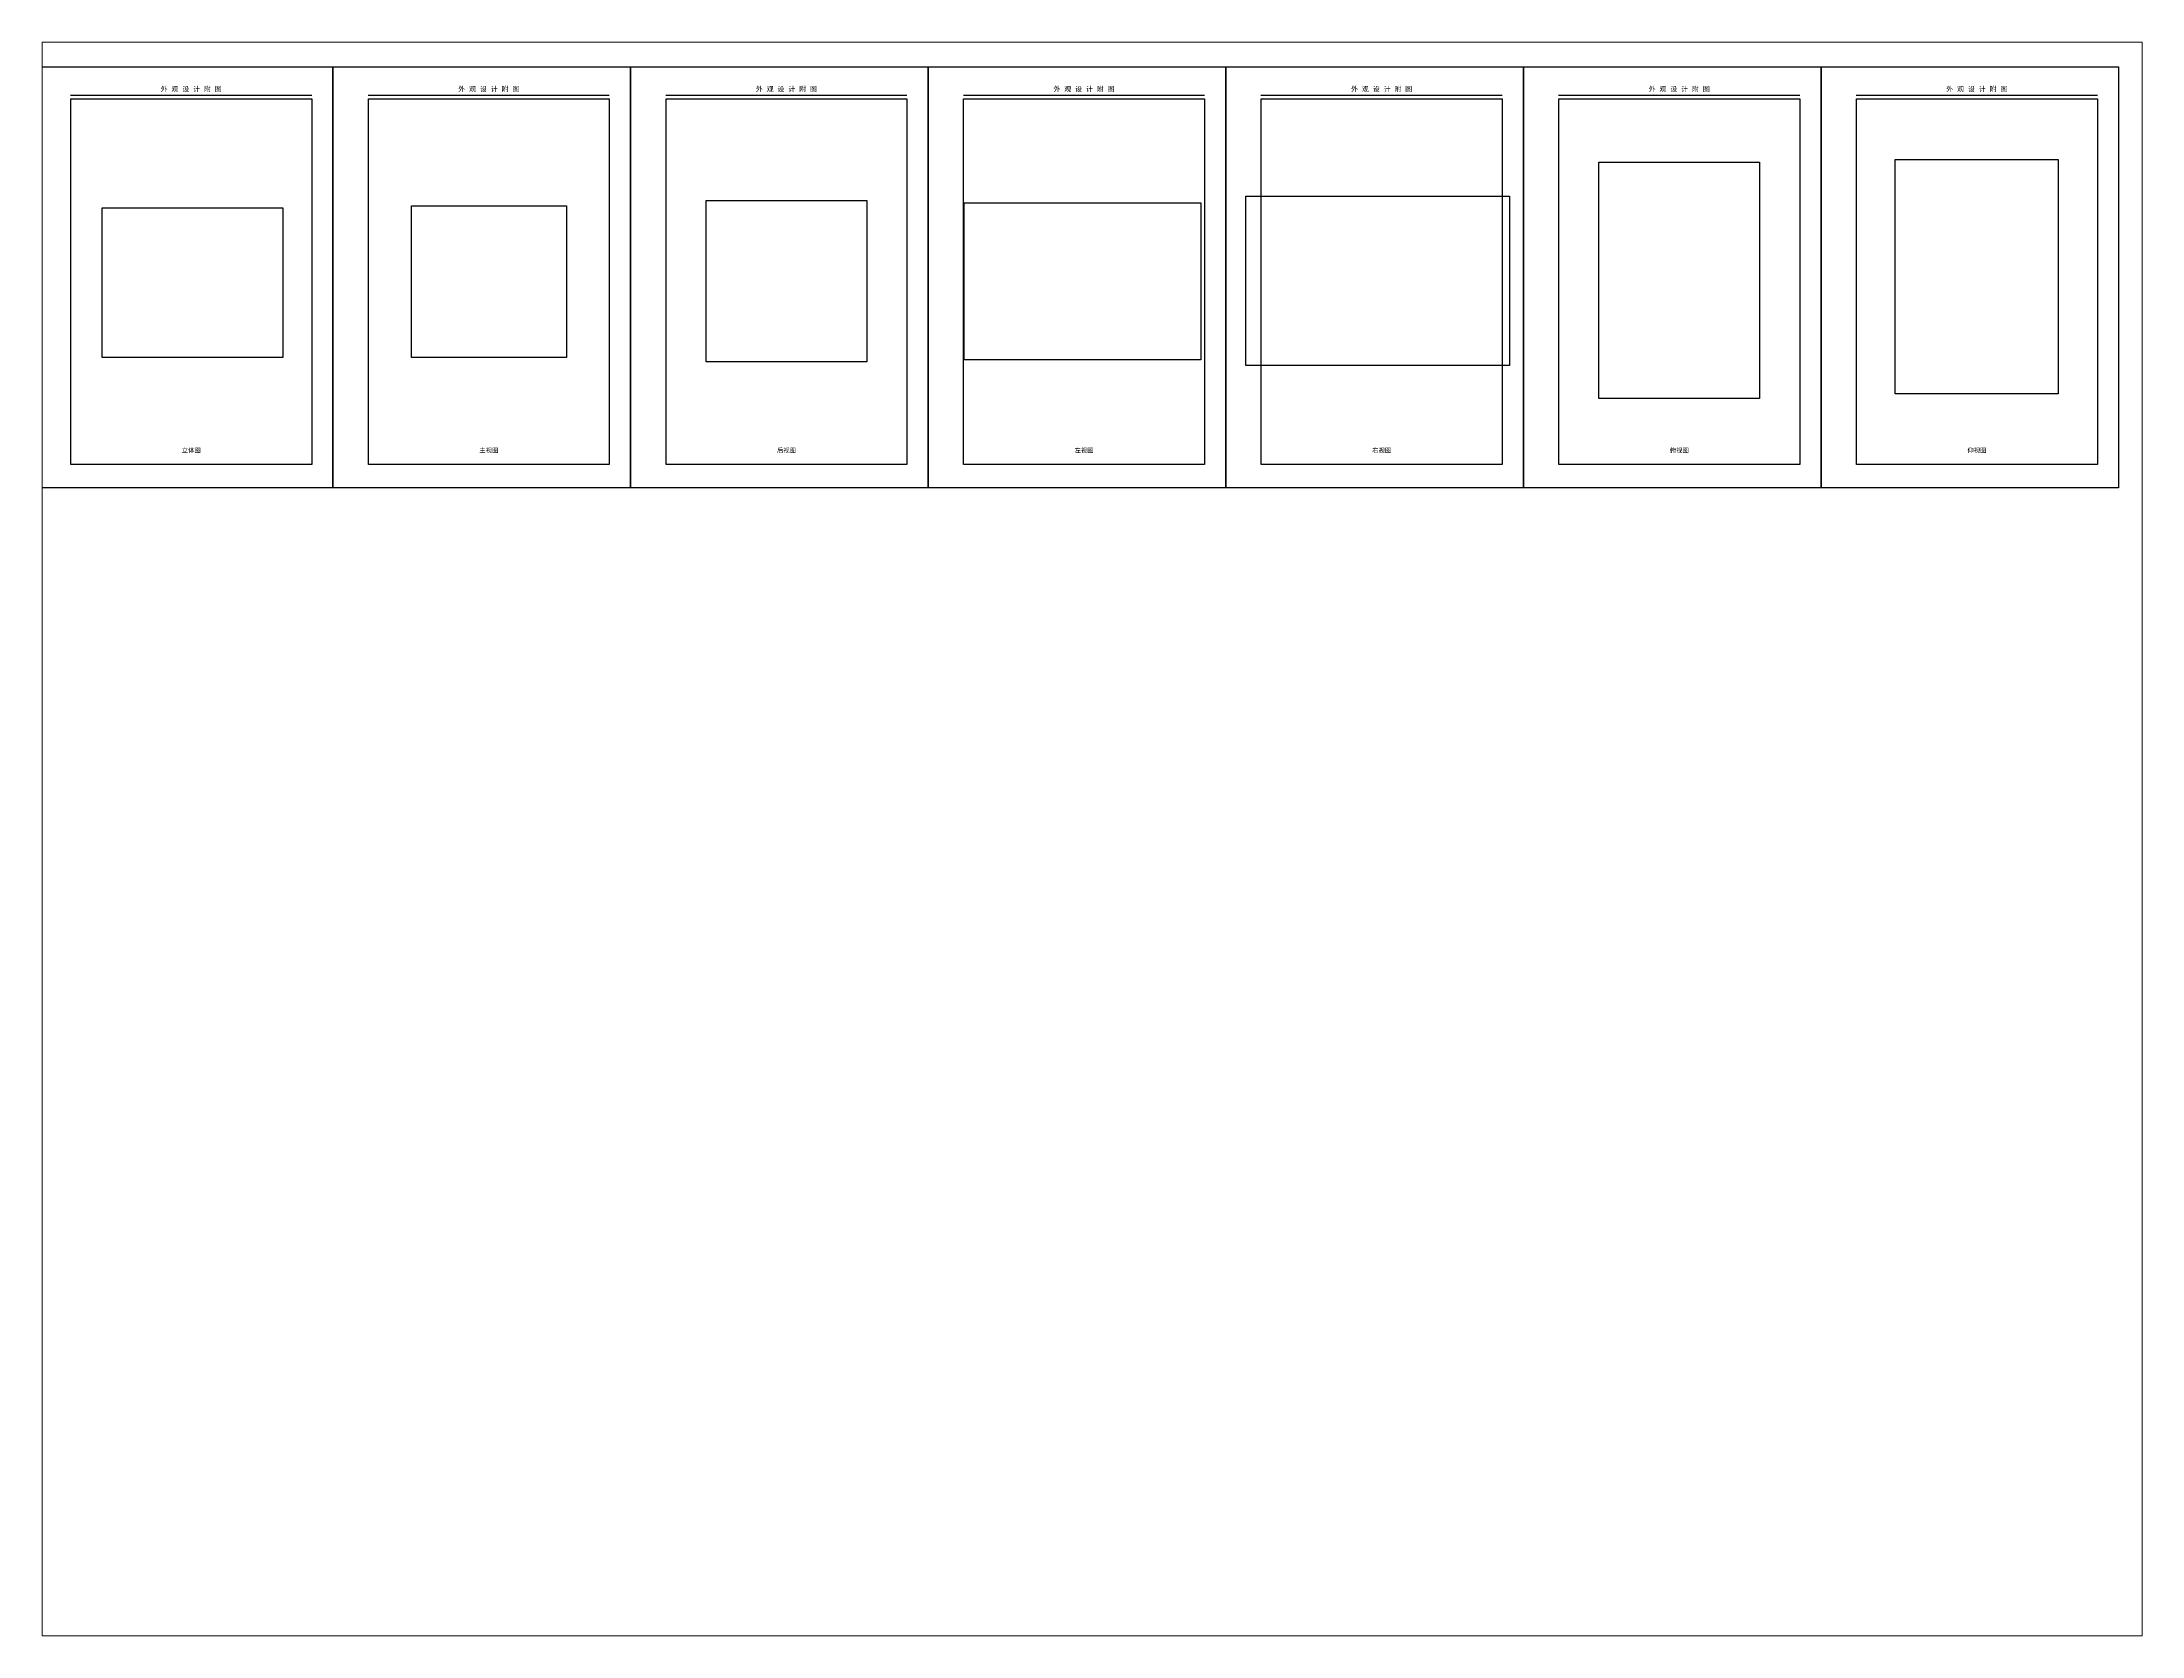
# Paper-space layout '布局1' of a CAD drawing. Header units: millimetres. Extents: x 26 to 231, y 20 to 176.
# The model-space entities are those that its viewports show. They can reach past a viewport. Long polylines and large blocks are cut down to what shows.
import ezdxf

# ---------------------------------------------------------------- set-up
doc = ezdxf.new("R2010")
doc.units = ezdxf.units.MM
doc.layers.get('0').update_dxf_attribs({"plot": 0})
doc.layers.add('A', color=7, linetype='Continuous')
doc.layers.add('图层1', color=7, linetype='Continuous')
doc.styles.get("Standard").update_dxf_attribs({"font": 'txt', "bigfont": 'gbcbig.shx'})
picture_1 = doc.add_image_def('image1.jpg', size_in_pixel=(864, 717))
picture_2 = doc.add_image_def('image2.jpg', size_in_pixel=(731, 717))
picture_3 = doc.add_image_def('image3.jpg', size_in_pixel=(532, 534))
picture_4 = doc.add_image_def('image4.jpg', size_in_pixel=(786, 521))
picture_5 = doc.add_image_def('image5.jpg', size_in_pixel=(859, 551))
picture_6 = doc.add_image_def('image6.jpg', size_in_pixel=(487, 717))
picture_7 = doc.add_image_def('image7.jpg', size_in_pixel=(1043, 1500))

msp = doc.modelspace()

# ---------------------------------------------------------------- linework, layer by layer
at = {"color": 3, "lineweight": 25}
for points in [[(1845.9, 501.2), (2055.9, 501.2), (2055.9, 204.2), (1845.9, 204.2)], [(2055.9, 501.2), (2265.9, 501.2), (2265.9, 204.2), (2055.9, 204.2)], [(2265.9, 501.2), (2475.9, 501.2), (2475.9, 204.2), (2265.9, 204.2)], [(2475.9, 501.2), (2685.9, 501.2), (2685.9, 204.2), (2475.9, 204.2)], [(2685.9, 501.2), (2895.9, 501.2), (2895.9, 204.2), (2685.9, 204.2)], [(2895.9, 501.2), (3105.9, 501.2), (3105.9, 204.2), (2895.9, 204.2)], [(3105.9, 501.2), (3315.9, 501.2), (3315.9, 204.2), (3105.9, 204.2)]]:
    msp.add_lwpolyline(points, close=True, dxfattribs=at)
at = {"color": 1, "lineweight": 25}
for points in [[(2040.9, 220.7), (1870.9, 220.7), (1870.9, 478.7), (2040.9, 478.7)], [(2250.9, 220.7), (2080.9, 220.7), (2080.9, 478.7), (2250.9, 478.7)], [(2460.9, 220.7), (2290.9, 220.7), (2290.9, 478.7), (2460.9, 478.7)], [(2670.9, 220.7), (2500.9, 220.7), (2500.9, 478.7), (2670.9, 478.7)], [(2880.9, 220.7), (2710.9, 220.7), (2710.9, 478.7), (2880.9, 478.7)], [(3090.9, 220.7), (2920.9, 220.7), (2920.9, 478.7), (3090.9, 478.7)], [(3300.9, 220.7), (3130.9, 220.7), (3130.9, 478.7), (3300.9, 478.7)]]:
    msp.add_lwpolyline(points, close=True, dxfattribs=at)
at = {"layer": 'A', "color": 7}
for p, q in [((1870.7, 481.2), (2040.9, 481.2)), ((2080.7, 481.2), (2250.9, 481.2)), ((2290.7, 481.2), (2460.9, 481.2)), ((2500.7, 481.2), (2670.9, 481.2)), ((2710.7, 481.2), (2880.9, 481.2)), ((2920.7, 481.2), (3090.9, 481.2)), ((3130.7, 481.2), (3300.9, 481.2))]:
    msp.add_line(p, q, dxfattribs=at)

# ---------------------------------------------------------------- texts
at = {"layer": 'A', "lineweight": 25, "attachment_point": 1}
for s, insert, char_height, width in [('{\\fSimHei|b0|i0|c134|p49;外 观 设 计 附 图}', (1934.3, 487.3), 3.5, 48.007), ('{\\fSimHei|b0|i0|c134|p49;外 观 设 计 附 图}', (2144.3, 487.3), 3.5, 48.007), ('{\\fSimHei|b0|i0|c134|p49;外 观 设 计 附 图}', (2354.3, 487.3), 3.5, 48.007), ('{\\fSimHei|b0|i0|c134|p49;外 观 设 计 附 图}', (2564.3, 487.3), 3.5, 48.007), ('{\\fSimHei|b0|i0|c134|p49;外 观 设 计 附 图}', (2774.3, 487.3), 3.5, 48.007), ('{\\fSimHei|b0|i0|c134|p49;外 观 设 计 附 图}', (2984.3, 487.3), 3.5, 48.007), ('{\\fSimHei|b0|i0|c134|p49;外 观 设 计 附 图}', (3194.3, 487.3), 3.5, 48.007), ('{\\fSimSun|b0|i0|c134|p2;立体图}', (1949.2, 232.3), 3.2, 16.056), ('{\\fSimSun|b0|i0|c134|p2;主视图}', (2159.2, 232.3), 3.2, 25.51), ('{\\fSimSun|b0|i0|c134|p2;后视图}', (2369.2, 232.3), 3.2, 13.367), ('{\\fSimSun|b0|i0|c134|p2;左视图}', (2579.2, 232.3), 3.2, 13.453), ('{\\fSimSun|b0|i0|c134|p2;右视图}', (2789.2, 232.3), 3.2, 13.453), ('{\\fSimSun|b0|i0|c134|p2;俯视图}', (2999.2, 232.3), 3.2, 13.453), ('{\\fSimSun|b0|i0|c134|p2;仰视图}', (3209.2, 232.3), 3.2, 13.453)]:
    msp.add_mtext(s, dxfattribs=dict(at, insert=insert, char_height=char_height, width=width))
at = {"layer": '图层1', "color": 7, "insert": (2456.2, 573.6), "char_height": 50, "width": 216.039, "attachment_point": 1}
msp.add_mtext('汽车内饰', dxfattribs=at)

# ---------------------------------------------------------------- pictures from other files: only their frames are drawn
at = {"layer": '图层1', "color": 7}
image = msp.add_image(picture_6, insert=(2949.2, 267.4), size_in_units=(113.2, 166.7), dxfattribs=at)
image.dxf.flags = 7
image = msp.add_image(picture_7, insert=(3158.3, 270.5), size_in_units=(115, 165.4), dxfattribs=at)
image.dxf.flags = 7
image = msp.add_image(picture_1, insert=(1893.1, 296.1), size_in_units=(127.4, 105.7), dxfattribs=at)
image.dxf.flags = 7
image = msp.add_image(picture_2, insert=(2111.4, 296.1), size_in_units=(109.2, 107.1), dxfattribs=at)
image.dxf.flags = 7
image = msp.add_image(picture_3, insert=(2319.2, 293.2), size_in_units=(113.3, 113.7), dxfattribs=at)
image.dxf.flags = 7
image = msp.add_image(picture_4, insert=(2501.3, 294.5), size_in_units=(166.9, 110.7), dxfattribs=at)
image.dxf.flags = 7
image = msp.add_image(picture_5, insert=(2700.1, 290.5), size_in_units=(186.1, 119.4), dxfattribs=at)
image.dxf.flags = 7

psp = doc.layouts.new('布局1')

# ---------------------------------------------------------------- viewports
at = {"layer": '图层1', "color": 7}
psp.add_viewport(center=(128.5, 97.5), size=(205.6, 156), view_center_point=(2591.49, -43.43), view_height=1124.3405, dxfattribs=at)

doc.saveas('drawing.dxf')
